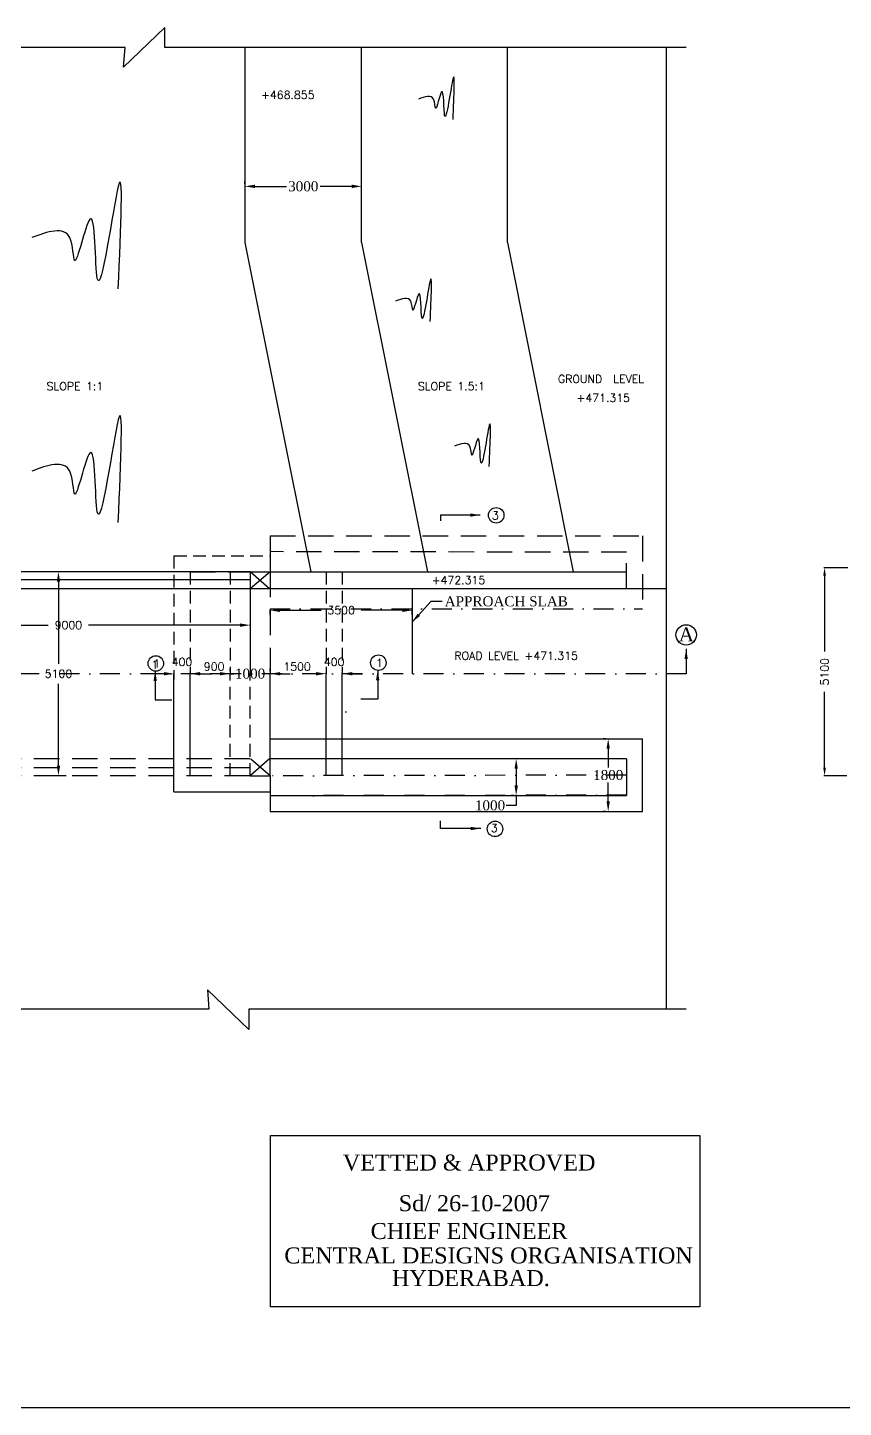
# Model space of a CAD drawing. Header units: millimetres. Extents: x 173 to 1182, y 876 to 1915.
# Drawn here: x 538.2 to 741.9, y 876.3 to 1221.1 of the extents above; entities that cross this region are included whole.
import ezdxf

# ---------------------------------------------------------------- set-up
doc = ezdxf.new("R2010")
doc.units = ezdxf.units.MM
doc.linetypes.add('DASHDOTX2', pattern=[2, 1, -0.5, 0, -0.5])
doc.linetypes.add('HIDDEN', pattern=[9.525, 6.35, -3.175])
doc.styles.add('ROMANS', font='romans')
doc.styles.get("Standard").update_dxf_attribs({"font": 'times.ttf'})
doc.styles.add('TIMES NEW ROMAN', font='times.ttf')
doc.dimstyles.new('ISO-25', dxfattribs={"dimtxt": 2.5, "dimasz": 2.5, "dimexe": 1.25, "dimexo": 0.625, "dimtad": 0, "dimtih": 1, "dimtoh": 1, "dimlfac": 100, "dimtxsty": 'TIMES NEW ROMAN', "dimcen": 2.5, "dimadec": 0, "dimazin": 0, "dimtfac": 1, "dimtmove": 0, "dimatfit": 3, "dimfxl": 1, "dimarcsym": 0})
doc.dimstyles.get("Standard").update_dxf_attribs({"dimtxt": 2, "dimasz": 2.5, "dimexe": 0.18, "dimexo": 0.18, "dimgap": 1.5, "dimtad": 0, "dimtih": 1, "dimtoh": 1, "dimdec": 0, "dimlfac": 100, "dimzin": 0, "dimdsep": 46, "dimtxsty": 'ROMANS', "dimcen": 0.09, "dimadec": 0, "dimazin": 0, "dimtfac": 1, "dimtdec": 0, "dimtofl": 0, "dimtmove": 1, "dimatfit": 1, "dimfxl": 1, "dimtolj": 1, "dimtzin": 0, "dimarcsym": 0})
doc.dimstyles.new('STANDARD$0', dxfattribs={"dimscale": 88.888889, "dimtxt": 0.02, "dimasz": 0.02, "dimexe": 0.1, "dimexo": 0.1, "dimgap": 0.09, "dimtad": 2, "dimtih": 1, "dimtoh": 1, "dimdec": 0, "dimzin": 1, "dimdsep": 46, "dimtxsty": 'Standard', "dimcen": 0.09, "dimadec": 0, "dimazin": 0, "dimtfac": 1, "dimtdec": 4, "dimtofl": 0, "dimtmove": 0, "dimatfit": 3, "dimfxl": 1, "dimtolj": 1, "dimtzin": 1, "dimarcsym": 0})

# ---------------------------------------------------------------- blocks, each defined once
blk = doc.blocks.new('*D81')
at = {"color": 0, "lineweight": -2, "transparency": 16777216}
for p, q in [((503.01, 1071.58), (503.01, 1071.97)), ((505.51, 1071.79), (543.37, 1071.79)), ((591.27, 1071.79), (553.41, 1071.79)), ((593.77, 1071.58), (593.77, 1071.97))]:
    blk.add_line(p, q, dxfattribs=at)
at = {"color": 0, "transparency": 16777216}
for points in [[(505.51, 1072.21), (505.51, 1071.37), (503.01, 1071.79)], [(591.27, 1072.21), (591.27, 1071.37), (593.77, 1071.79)]]:
    blk.add_solid(points, dxfattribs=at)
at = {"layer": 'Defpoints', "color": 0, "transparency": 16777216}
for p in [(503.01, 1071.4), (593.77, 1071.79), (593.77, 1071.4)]:
    blk.add_point(p, dxfattribs=at)
at = {"color": 0, "transparency": 16777216, "insert": (548.39, 1071.79), "char_height": 2, "attachment_point": 5, "style": 'ROMANS'}
blk.add_mtext('\\A1;9000', dxfattribs=at)
blk = doc.blocks.new('*D85')
at = {"color": 0, "lineweight": -2, "transparency": 16777216}
for p, q in [((547.81, 1085.15), (545.73, 1085.15)), ((545.91, 1082.65), (545.91, 1062.15)), ((545.91, 1036.65), (545.91, 1057.15)), ((547.81, 1034.15), (545.73, 1034.15))]:
    blk.add_line(p, q, dxfattribs=at)
at = {"color": 0, "transparency": 16777216}
for points in [[(545.49, 1082.65), (546.33, 1082.65), (545.91, 1085.15)], [(545.49, 1036.65), (546.33, 1036.65), (545.91, 1034.15)]]:
    blk.add_solid(points, dxfattribs=at)
at = {"layer": 'Defpoints', "color": 0, "transparency": 16777216}
for p in [(547.99, 1085.15), (545.91, 1034.15), (547.99, 1034.15)]:
    blk.add_point(p, dxfattribs=at)
at = {"color": 0, "transparency": 16777216, "insert": (545.91, 1059.65), "char_height": 2, "attachment_point": 5, "style": 'ROMANS'}
blk.add_mtext('\\A1;5100', dxfattribs=at)
blk = doc.blocks.new('*D89')
at = {"color": 0, "lineweight": -2, "transparency": 16777216}
for p, q in [((743.06, 1086.14), (737.06, 1086.14)), ((737.24, 1084.14), (737.24, 1065.17)), ((737.24, 1036.14), (737.24, 1055.12)), ((742.81, 1034.14), (737.06, 1034.14))]:
    blk.add_line(p, q, dxfattribs=at)
at = {"color": 0, "transparency": 16777216}
for points in [[(736.9, 1084.14), (737.57, 1084.14), (737.24, 1086.14)], [(736.9, 1036.14), (737.57, 1036.14), (737.24, 1034.14)]]:
    blk.add_solid(points, dxfattribs=at)
at = {"layer": 'Defpoints', "color": 0, "transparency": 16777216}
for p in [(743.24, 1086.14), (737.24, 1034.14), (742.99, 1034.14)]:
    blk.add_point(p, dxfattribs=at)
at = {"color": 0, "transparency": 16777216, "insert": (737.24, 1060.14), "char_height": 2, "attachment_point": 5, "rotation": 90, "style": 'ROMANS'}
blk.add_mtext('\\A1;5100', dxfattribs=at)
blk = doc.blocks.new('*D102')
at = {"color": 0, "lineweight": -2, "transparency": 16777216}
for p, q in [((592.48, 1182.08), (592.48, 1182.7)), ((594.98, 1181.45), (602.87, 1181.45)), ((619.13, 1181.45), (611.23, 1181.45)), ((621.63, 1182.08), (621.63, 1182.7))]:
    blk.add_line(p, q, dxfattribs=at)
at = {"color": 0, "transparency": 16777216}
for points in [[(594.98, 1181.87), (594.98, 1181.03), (592.48, 1181.45)], [(619.13, 1181.87), (619.13, 1181.03), (621.63, 1181.45)]]:
    blk.add_solid(points, dxfattribs=at)
at = {"layer": 'Defpoints', "color": 0, "transparency": 16777216}
for p in [(592.48, 1181.45), (592.48, 1181.45), (621.63, 1181.45)]:
    blk.add_point(p, dxfattribs=at)
at = {"color": 0, "transparency": 16777216, "insert": (607.05, 1181.45), "char_height": 2.5, "attachment_point": 5, "style": 'TIMES NEW ROMAN'}
blk.add_mtext('3000', dxfattribs=at)
blk = doc.blocks.new('*D120')
at = {"color": 0, "lineweight": -2, "transparency": 16777216}
for p, q in [((572.27, 1059.65), (569.77, 1059.65)), ((574.77, 1058.21), (574.77, 1059.83)), ((578.77, 1058.21), (578.77, 1059.83)), ((581.27, 1059.65), (583.77, 1059.65))]:
    blk.add_line(p, q, dxfattribs=at)
at = {"color": 0, "transparency": 16777216}
for points in [[(572.27, 1060.06), (572.27, 1059.23), (574.77, 1059.65)], [(581.27, 1060.06), (581.27, 1059.23), (578.77, 1059.65)]]:
    blk.add_solid(points, dxfattribs=at)
at = {"layer": 'Defpoints', "color": 0, "transparency": 16777216}
for p in [(574.77, 1059.65), (574.77, 1058.03), (578.77, 1058.03)]:
    blk.add_point(p, dxfattribs=at)
at = {"color": 0, "transparency": 16777216, "insert": (576.77, 1062.58), "char_height": 2, "attachment_point": 5, "style": 'ROMANS'}
blk.add_mtext('\\A1;400', dxfattribs=at)
blk = doc.blocks.new('*D121')
at = {"color": 0, "lineweight": -2, "transparency": 16777216}
for p, q in [((586.27, 1059.65), (583.77, 1059.65)), ((588.77, 1060.27), (588.77, 1060.9)), ((588.77, 1059.65), (589.73, 1059.65)), ((598.77, 1059.65), (597.8, 1059.65)), ((598.77, 1060.27), (598.77, 1060.9)), ((601.27, 1059.65), (603.77, 1059.65))]:
    blk.add_line(p, q, dxfattribs=at)
at = {"color": 0, "transparency": 16777216}
for points in [[(586.27, 1060.06), (586.27, 1059.23), (588.77, 1059.65)], [(601.27, 1060.06), (601.27, 1059.23), (598.77, 1059.65)]]:
    blk.add_solid(points, dxfattribs=at)
at = {"layer": 'Defpoints', "color": 0, "transparency": 16777216}
for p in [(588.77, 1059.65), (588.77, 1059.65), (598.77, 1059.65)]:
    blk.add_point(p, dxfattribs=at)
at = {"color": 0, "transparency": 16777216, "insert": (593.77, 1059.65), "char_height": 2.5, "attachment_point": 5, "style": 'TIMES NEW ROMAN'}
blk.add_mtext('1000', dxfattribs=at)
blk = doc.blocks.new('*D122')
at = {"color": 0, "lineweight": -2, "transparency": 16777216}
for p, q in [((598.77, 1074.39), (598.77, 1075.68)), ((601.27, 1075.5), (611.48, 1075.5)), ((631.75, 1075.5), (621.53, 1075.5)), ((634.25, 1074.39), (634.25, 1075.68))]:
    blk.add_line(p, q, dxfattribs=at)
at = {"color": 0, "transparency": 16777216}
for points in [[(601.27, 1075.91), (601.27, 1075.08), (598.77, 1075.5)], [(631.75, 1075.91), (631.75, 1075.08), (634.25, 1075.5)]]:
    blk.add_solid(points, dxfattribs=at)
at = {"layer": 'Defpoints', "color": 0, "transparency": 16777216}
for p in [(598.77, 1075.5), (598.77, 1074.21), (634.25, 1074.21)]:
    blk.add_point(p, dxfattribs=at)
at = {"color": 0, "transparency": 16777216, "insert": (616.51, 1075.5), "char_height": 2, "attachment_point": 5, "style": 'ROMANS'}
blk.add_mtext('\\A1;3500', dxfattribs=at)
blk = doc.blocks.new('*D119')
at = {"color": 0, "lineweight": -2, "transparency": 16777216}
for p, q in [((610.27, 1059.65), (607.77, 1059.65)), ((612.77, 1058.21), (612.77, 1059.83)), ((616.77, 1058.21), (616.77, 1059.83)), ((619.27, 1059.65), (621.77, 1059.65))]:
    blk.add_line(p, q, dxfattribs=at)
at = {"color": 0, "transparency": 16777216}
for points in [[(610.27, 1060.06), (610.27, 1059.23), (612.77, 1059.65)], [(619.27, 1060.06), (619.27, 1059.23), (616.77, 1059.65)]]:
    blk.add_solid(points, dxfattribs=at)
at = {"layer": 'Defpoints', "color": 0, "transparency": 16777216}
for p in [(612.77, 1059.65), (612.77, 1058.03), (616.77, 1058.03)]:
    blk.add_point(p, dxfattribs=at)
at = {"color": 0, "transparency": 16777216, "insert": (614.77, 1062.58), "char_height": 2, "attachment_point": 5, "style": 'ROMANS'}
blk.add_mtext('\\A1;400', dxfattribs=at)
blk = doc.blocks.new('*D117')
at = {"color": 0, "lineweight": -2, "transparency": 16777216}
for p, q in [((659.6, 1038.4), (658.97, 1038.4)), ((660.22, 1035.9), (660.22, 1031.73)), ((659.6, 1029.23), (658.97, 1029.23)), ((660.22, 1029.23), (660.22, 1026.73)), ((660.22, 1026.73), (657.72, 1026.73))]:
    blk.add_line(p, q, dxfattribs=at)
at = {"color": 0, "transparency": 16777216}
for points in [[(659.81, 1035.9), (660.64, 1035.9), (660.22, 1038.4)], [(659.81, 1031.73), (660.64, 1031.73), (660.22, 1029.23)]]:
    blk.add_solid(points, dxfattribs=at)
at = {"layer": 'Defpoints', "color": 0, "transparency": 16777216}
for p in [(660.22, 1038.4), (660.22, 1029.23), (660.22, 1029.23)]:
    blk.add_point(p, dxfattribs=at)
at = {"color": 0, "transparency": 16777216, "insert": (653.69, 1026.73), "char_height": 2.5, "attachment_point": 5, "style": 'TIMES NEW ROMAN'}
blk.add_mtext('1000', dxfattribs=at)
blk = doc.blocks.new('*D118')
at = {"color": 0, "lineweight": -2, "transparency": 16777216}
for p, q in [((682.57, 1043.4), (681.95, 1043.4)), ((683.2, 1040.9), (683.2, 1036.21)), ((683.2, 1027.73), (683.2, 1032.42)), ((682.57, 1025.23), (681.95, 1025.23))]:
    blk.add_line(p, q, dxfattribs=at)
at = {"color": 0, "transparency": 16777216}
for points in [[(682.78, 1040.9), (683.61, 1040.9), (683.2, 1043.4)], [(682.78, 1027.73), (683.61, 1027.73), (683.2, 1025.23)]]:
    blk.add_solid(points, dxfattribs=at)
at = {"layer": 'Defpoints', "color": 0, "transparency": 16777216}
for p in [(683.2, 1043.4), (683.2, 1025.23), (683.2, 1025.23)]:
    blk.add_point(p, dxfattribs=at)
at = {"color": 0, "transparency": 16777216, "insert": (683.2, 1034.32), "char_height": 2.5, "attachment_point": 5, "style": 'TIMES NEW ROMAN'}
blk.add_mtext('1800', dxfattribs=at)

msp = doc.modelspace()

# ---------------------------------------------------------------- hatches: boundary and pattern name
h = msp.add_hatch()
h.set_pattern_fill('AR-CONC', color=256, style=0)
h.set_pattern_definition([(130, (914.85, -2e-13), (-182.185, -15.94), [19.05, -209.55]), (185, (914.85, -2e-13), (35.243, 191.057), [15.24, -167.64]), (79.549, (899.67, -1.33), (-146.943, 175.117), [16.19, -178.09]), (133.816, (914.85, 50.8), (-271.08, -42.04), [28.575, -314.325]), (83.364, (892.26, 47.3), (-237.404, 247.426), [24.285, -267.135]), (188.816, (914.85, 50.8), (-237.405, 247.425), [22.86, -251.46]), (159, (889.45, 38.1), (-151.615, -102.266), [19.05, -209.55]), (214, (889.45, 38.1), (-61.802, 184.188), [15.24, -167.64]), (108.549, (876.82, 29.58), (-213.416, 81.923), [16.19, -178.09]), (142.5, (914.85, -2e-13), (-3.0886, 84.555), [0, -165.608, 0, -170.18, 0, -168.275]), (172.5, (914.85, -2e-13), (-66.82, 100.1806), [0, -97.028, 0, -161.798, 0, -64.135]), (212.5, (971.49, -3e-13), (-135.5906, -5.7287), [0, -63.5, 0, -198.12, 0, -262.89]), (222.5, (996.89, -3e-13), (-148.129, 25.426), [0, -82.55, 0, -131.572, 0, -186.69])])
h.paths.add_polyline_path([(687.79761, 1059.65184), (687.78814, 1038.39764), (616.76624, 1038.39764), (616.76624, 1059.65054)])
h.paths.add_polyline_path([(687.78406, 1029.23277), (598.75877, 1029.23277), (598.76624, 1034.14764), (687.78632, 1034.31795)])

# ---------------------------------------------------------------- linework, layer by layer
for p, q in [((572.48927, 1221.13095), (562.19136, 1211.22213)), ((572.48927, 1216.11605), (572.48927, 1221.13095)), ((562.57235, 1216.11605), (457.42528, 1216.11605)), ((562.19136, 1211.22213), (562.57235, 1216.11605)), ((583.50483, 1216.11605), (572.48927, 1216.11605)), ((583.50483, 1216.11605), (572.48927, 1216.11605)), ((702.67507, 1216.11605), (583.50483, 1216.11605)), ((592.47528, 1216.11605), (592.47528, 1167.39764)), ((621.62528, 1167.39764), (621.62528, 1216.11605)), ((658.01889, 1167.39764), (658.01889, 1216.11605)), ((697.67507, 1216.11605), (697.67507, 975.78222)), ((592.47528, 1167.39764), (608.92528, 1085.14764)), ((621.62528, 1167.39764), (638.07528, 1085.14764)), ((658.01889, 1167.39764), (674.46889, 1085.14764)), ((598.75268, 1094.0709), (598.75268, 1085.13612)), ((593.76624, 1085.14764), (457.42528, 1085.14764)), ((593.76624, 1083.14764), (457.42528, 1083.14764)), ((593.76624, 1085.14764), (593.76624, 1059.64764)), ((598.65453, 1080.89764), (593.76624, 1085.14764)), ((593.76624, 1085.14764), (598.76624, 1085.14764)), ((598.76624, 1085.14764), (593.76624, 1080.89764)), ((598.76624, 1085.14764), (687.79761, 1085.14764)), ((697.67507, 1080.89764), (457.42528, 1080.89764)), ((634.24817, 1080.89764), (634.24844, 1059.65086)), ((574.76624, 1030.14764), (574.76624, 1059.64764)), ((578.76624, 1034.14764), (578.76624, 1059.64764)), ((598.76624, 1034.14764), (598.76624, 1059.64764)), ((612.76624, 1034.15425), (612.76624, 1059.65425)), ((616.76624, 1034.15425), (616.76624, 1059.65425)), ((598.76624, 1043.39764), (691.79121, 1043.39764)), ((691.78406, 1025.23277), (691.79121, 1043.39764)), ((687.78814, 1038.39764), (598.76624, 1038.39764)), ((687.78814, 1038.39764), (687.78406, 1029.23277)), ((593.76624, 1034.14764), (598.76624, 1034.14764)), ((598.76624, 1034.14764), (598.75268, 1025.23277)), ((574.76624, 1030.14764), (598.76624, 1030.14764)), ((598.75268, 1029.23277), (687.78406, 1029.23277)), ((598.75268, 1025.23277), (691.78406, 1025.23277)), ((593.42176, 970.76733), (583.12385, 980.67615)), ((583.12385, 980.67615), (583.50483, 975.78222)), ((583.50483, 975.78222), (457.42528, 975.78222)), ((702.67507, 975.78222), (593.42176, 975.78222)), ((593.42176, 975.78222), (593.42176, 970.76733)), ((598.90618, 944.22698), (706.07505, 944.22698)), ((598.90618, 901.45097), (598.90618, 944.22698)), ((706.07505, 944.22698), (706.07505, 901.45097)), ((706.07505, 901.45097), (598.90618, 901.45097)), ((173.25993, 876.28119), (1068.25993, 876.28119))]:
    msp.add_line(p, q)
at = {"linetype": 'HIDDEN'}
for p, q in [((598.75268, 1094.0709), (691.78406, 1094.0709)), ((691.78406, 1094.0709), (691.79121, 1075.90603)), ((687.80718, 1089.9857), (598.7758, 1090.15602)), ((687.78814, 1080.90603), (687.78406, 1090.0709)), ((578.76624, 1085.14764), (618.76624, 1085.14764)), ((598.76624, 1085.14764), (598.76624, 1059.64764)), ((593.76624, 1038.39764), (457.42528, 1038.39764)), ((598.65453, 1038.39764), (593.76624, 1034.14764)), ((598.76624, 1034.14764), (593.76624, 1038.39764)), ((593.76624, 1036.14764), (457.42528, 1036.14764)), ((593.76624, 1034.14764), (457.42528, 1034.14764))]:
    msp.add_line(p, q, dxfattribs=at)
at = {"linetype": 'HIDDEN', "ltscale": 0.5}
for p, q in [((574.76624, 1089.14764), (574.76624, 1059.64764)), ((574.76624, 1089.14764), (598.76624, 1089.14764)), ((578.76624, 1085.14764), (578.76624, 1059.64764)), ((588.76624, 1085.14764), (588.76624, 1059.64764)), ((612.76624, 1085.14764), (612.76624, 1059.64764)), ((616.76624, 1085.14764), (616.76624, 1059.64764)), ((588.76624, 1034.14764), (588.76624, 1059.64764)), ((593.76624, 1034.14764), (593.76624, 1059.64764))]:
    msp.add_line(p, q, dxfattribs=at)
at = {"linetype": 'DASHDOTX2', "ltscale": 5}
for p, q in [((598.76624, 1075.90603), (691.79121, 1075.90603)), ((702.67507, 1059.65186), (457.42528, 1059.64764)), ((687.79761, 1034.31797), (598.76624, 1034.14764)), ((687.80718, 1029.31798), (598.7758, 1029.14765))]:
    msp.add_line(p, q, dxfattribs=at)
for centre, radius in [((655.23979, 1099.24198), 1.93746), ((702.67507, 1069.35186), 2.54951), ((570.23019, 1062.20965), 1.93746), ((570.23019, 1062.20965), 1.93746), ((625.79823, 1062.39893), 1.93746), ((654.93539, 1020.86412), 1.93746)]:
    msp.add_circle(centre, radius)
for points in [[(644.44719, 1198.12667), (644.44719, 1208.3701), (642.35911, 1199.16998), (641.59981, 1205.05047), (640.08121, 1200.97207), (639.60665, 1203.24839), (635.81014, 1203.24839)], [(560.83847, 1155.83843), (560.83847, 1181.447), (555.61827, 1158.44671), (553.72001, 1173.14793), (549.92351, 1162.95192), (548.7371, 1168.64272), (539.24583, 1168.64272)], [(638.74624, 1147.63696), (638.74624, 1157.88039), (636.65816, 1148.68027), (635.89886, 1154.56076), (634.38026, 1150.48236), (633.9057, 1152.75867), (630.10919, 1152.75867)], [(560.83847, 1097.47756), (560.83847, 1123.08613), (555.61827, 1100.08584), (553.72001, 1114.78706), (549.92351, 1104.59105), (548.7371, 1110.28185), (539.24583, 1110.28185)], [(653.47689, 1111.4081), (653.47689, 1121.65153), (651.38881, 1112.45142), (650.62951, 1118.3319), (649.11091, 1114.2535), (648.63634, 1116.52982), (644.83984, 1116.52982)]]:
    msp.add_spline(points, degree=3)

# ---------------------------------------------------------------- texts
at = {"style": 'ROMANS'}
for s, p in [('+468.855', (596.4942, 1203.31031)), ('SLOPE 1:1', (542.94794, 1130.49142)), ('SLOPE 1.5:1', (635.67958, 1130.49142)), ('GROUND  LEVEL', (670.65719, 1132.31035)), ('+471.315', (675.27904, 1127.55775)), (' +472.315', (637.75247, 1082.04076)), ('1', (569.13617, 1060.89031)), ('1', (569.62889, 1061.16265)), ('900', (582.21103, 1060.4441)), ('1500', (602.07091, 1060.4441)), ('1', (625.19694, 1061.35192)), (' ROAD LEVEL +471.315', (643.42164, 1063.12981))]:
    msp.add_text(s, height=2, dxfattribs=at).set_placement(p)
for p in [(654.15873, 1098.21191), (653.85434, 1020.09612)]:
    msp.add_text('3', height=2, rotation=358.8562331, dxfattribs=at).set_placement(p)
for s, p in [('VETTED & APPROVED', (616.91908, 935.47831)), ('Sd/ 26-10-2007', (630.88267, 925.31137)), ('CHIEF ENGINEER', (623.87623, 918.36815)), ('CENTRAL DESIGNS ORGANISATION', (602.31802, 912.26116)), ('HYDERABAD.', (629.18103, 906.6025))]:
    msp.add_text(s, height=4).set_placement(p)
at = {"attachment_point": 1}
for s, insert, char_height, width in [('APPROACH SLAB', (642.37251, 1078.99112), 2.5, 100), ('A', (700.81012, 1071.20492), 3.5, 4.365)]:
    msp.add_mtext(s, dxfattribs=dict(at, insert=insert, char_height=char_height, width=width))

# ---------------------------------------------------------------- dimensions: what is measured, and where the dimension line sits
for base, p1, p2, angle, text, picture, middle in [((592.47528, 1181.45138), (621.62528, 1181.45138), (592.47528, 1181.45138), 180, '3000', '*D102', (607.05028, 1181.45138)), ((683.19795, 1025.23277), (683.19795, 1043.39764), (683.19795, 1025.23277), 90, '1800', '*D118', (683.19795, 1034.31521)), ((660.22345, 1029.23277), (660.22351, 1038.39764), (660.22351, 1029.23277), 90, '1000', '*D117', (653.68911, 1026.73277))]:
    dim = msp.add_linear_dim(base=base, p1=p1, p2=p2, angle=angle, text=text, dimstyle='ISO-25')
    dim.commit()
    dim.dimension.update_dxf_attribs({"geometry": picture, "text_midpoint": middle})
for base, p1, p2, angle, override, picture, middle in [((545.90939, 1034.14764), (547.99073, 1085.14764), (547.99073, 1034.14764), 90, {"dimscale": 1, "dimtxt": 2, "dimasz": 2.5, "dimexe": 0.18, "dimexo": 0.18, "dimgap": 1.5, "dimtad": 0, "dimlfac": 100, "dimzin": 0, "dimtxsty": 'ROMANS', "dimtdec": 0, "dimtmove": 1, "dimatfit": 1, "dimtzin": 0}, '*D85', (545.90939, 1059.64764)), ((574.76624, 1059.64764), (578.76624, 1058.02601), (574.76624, 1058.02601), 180, {"dimscale": 1, "dimtxt": 2, "dimasz": 2.5, "dimexe": 0.18, "dimexo": 0.18, "dimgap": 1.5, "dimtad": 0, "dimlfac": 100, "dimzin": 0, "dimtxsty": 'ROMANS', "dimtdec": 0, "dimtmove": 2, "dimatfit": 1, "dimtzin": 0}, '*D120', (576.76624, 1062.57764)), ((612.76624, 1059.64764), (616.76624, 1058.02601), (612.76624, 1058.02601), 180, {"dimscale": 1, "dimtxt": 2, "dimasz": 2.5, "dimexe": 0.18, "dimexo": 0.18, "dimgap": 1.5, "dimtad": 0, "dimlfac": 100, "dimzin": 0, "dimtxsty": 'ROMANS', "dimtdec": 0, "dimtmove": 2, "dimatfit": 1, "dimtzin": 0}, '*D119', (614.76624, 1062.57764))]:
    dim = msp.add_linear_dim(base=base, p1=p1, p2=p2, angle=angle, dimstyle='STANDARD$0', override=override)
    dim.commit()
    dim.dimension.update_dxf_attribs({"geometry": picture, "text_midpoint": middle})
for base, p1, p2, angle, text, dimstyle, override, picture, middle in [((737.2366, 1034.14171), (743.2366, 1086.14171), (742.9866, 1034.14171), 90, '5100', 'Standard', {"dimtxt": 2, "dimasz": 2, "dimtih": 0, "dimtoh": 0}, '*D89', (737.2366, 1060.14171)), ((598.76624, 1075.49591), (634.24817, 1074.20726), (598.76624, 1074.20726), 180, '3500', 'STANDARD$0', {"dimscale": 1, "dimtxt": 2, "dimasz": 2.5, "dimexe": 0.18, "dimexo": 0.18, "dimgap": 1.5, "dimtad": 0, "dimlfac": 100, "dimzin": 0, "dimtxsty": 'ROMANS', "dimtdec": 0, "dimtmove": 2, "dimatfit": 1, "dimtzin": 0}, '*D122', (616.5072, 1075.49591))]:
    dim = msp.add_linear_dim(base=base, p1=p1, p2=p2, angle=angle, text=text, dimstyle=dimstyle, override=override)
    dim.commit()
    dim.dimension.update_dxf_attribs({"geometry": picture, "text_midpoint": middle})
dim = msp.add_linear_dim(base=(593.76624, 1071.78866), p1=(503.01276, 1071.39764), p2=(593.76624, 1071.39764), text='9000', dimstyle='STANDARD$0', override={"dimscale": 1, "dimtxt": 2, "dimasz": 2.5, "dimexe": 0.18, "dimexo": 0.18, "dimgap": 1.5, "dimtad": 0, "dimlfac": 100, "dimzin": 0, "dimtxsty": 'ROMANS', "dimtdec": 0, "dimtmove": 1, "dimatfit": 1, "dimtzin": 0})
dim.commit()
dim.dimension.update_dxf_attribs({"geometry": '*D81', "text_midpoint": (548.3895, 1071.78866)})
dim = msp.add_linear_dim(base=(588.76624, 1059.64764), p1=(598.76624, 1059.64764), p2=(588.76624, 1059.64764), angle=180, dimstyle='ISO-25')
dim.commit()
dim.dimension.update_dxf_attribs({"geometry": '*D121', "text_midpoint": (593.76624, 1059.64764)})

# ---------------------------------------------------------------- leaders
for points, dimstyle, override in [([(651.25194, 1099.29612), (641.29755, 1099.29612), (641.29755, 1097.84733)], 'Standard', {"dimgap": 1.5, "dimtad": 0}), ([(634.21473, 1072.52008), (638.97151, 1077.74112), (641.74751, 1077.74112)], 'ISO-25', {"dimgap": 0.625, "dimtad": 0}), ([(702.67507, 1065.85186), (702.67507, 1059.65186)], 'Standard', {"dimgap": 0.09, "dimtad": 0}), ([(570.06988, 1060.34376), (570.06988, 1053.10301), (574.25581, 1053.10301)], 'Standard', {"dimgap": 1.5, "dimtad": 0}), ([(570.06988, 1060.34376), (570.06988, 1053.10301), (574.25581, 1053.10301)], 'Standard', {"dimgap": 1.5, "dimtad": 0}), ([(625.63793, 1060.53304), (625.63793, 1053.29228), (621.42447, 1053.29228)], 'Standard', {"dimgap": 1.5, "dimtad": 0}), ([(651.3796, 1020.97049), (641.33823, 1020.97049), (641.33823, 1022.8862)], 'Standard', {"dimgap": 1.5, "dimtad": 0})]:
    msp.add_leader(points, dimstyle=dimstyle, override=override)

doc.saveas('drawing.dxf')
